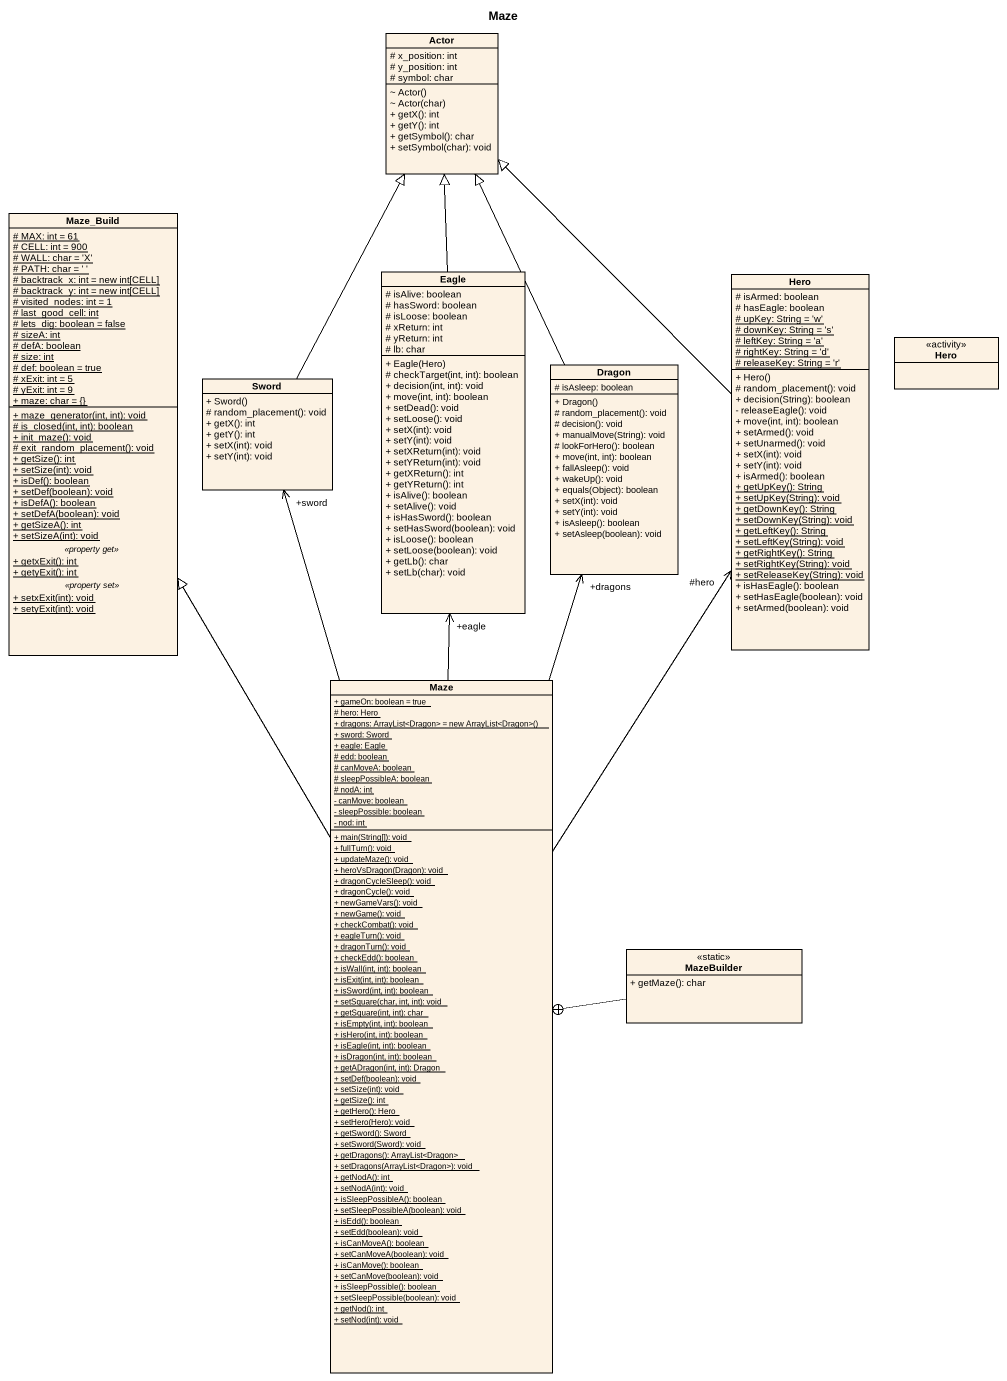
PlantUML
@startuml
title Maze
hide circle
hide empty members
skinparam classAttributeIconSize 0
class "Actor" as Actor_ {
  # x_position: int
  # y_position: int
  # symbol: char
  ~ Actor()
  ~ Actor(char)
  + getX(): int
  + getY(): int
  + getSymbol(): char
  + setSymbol(char): void
}
class Maze_Build {
  {static} # MAX: int = 61
  {static} # CELL: int = 900
  {static} # WALL: char = 'X'
  {static} # PATH: char = ' '
  {static} # backtrack_x: int = new int[CELL]
  {static} # backtrack_y: int = new int[CELL]
  {static} # visited_nodes: int = 1
  {static} # last_good_cell: int
  {static} # lets_dig: boolean = false
  {static} # sizeA: int
  {static} # defA: boolean
  {static} # size: int
  {static} # def: boolean = true
  {static} # xExit: int = 5
  {static} # yExit: int = 9
  {static} + maze: char = {}
  --
  {static} + maze_generator(int, int): void
  {static} # is_closed(int, int): boolean
  {static} + init_maze(): void
  {static} # exit_random_placement(): void
  {static} + getSize(): int
  {static} + setSize(int): void
  {static} + isDef(): boolean
  {static} + setDef(boolean): void
  {static} + isDefA(): boolean
  {static} + setDefA(boolean): void
  {static} + getSizeA(): int
  {static} + setSizeA(int): void
  .. <<property get>> ..
  {static} + getxExit(): int
  {static} + getyExit(): int
  .. <<property set>> ..
  {static} + setxExit(int): void
  {static} + setyExit(int): void
}
class Eagle {
  # isAlive: boolean
  # hasSword: boolean
  # isLoose: boolean
  # xReturn: int
  # yReturn: int
  # lb: char
  + Eagle(Hero)
  # checkTarget(int, int): boolean
  + decision(int, int): void
  + move(int, int): boolean
  + setDead(): void
  + setLoose(): void
  + setX(int): void
  + setY(int): void
  + setXReturn(int): void
  + setYReturn(int): void
  + getXReturn(): int
  + getYReturn(): int
  + isAlive(): boolean
  + setAlive(): void
  + isHasSword(): boolean
  + setHasSword(boolean): void
  + isLoose(): boolean
  + setLoose(boolean): void
  + getLb(): char
  + setLb(char): void
}
class Hero {
  # isArmed: boolean
  # hasEagle: boolean
  {static} # upKey: String = 'w'
  {static} # downKey: String = 's'
  {static} # leftKey: String = 'a'
  {static} # rightKey: String = 'd'
  {static} # releaseKey: String = 'r'
  + Hero()
  # random_placement(): void
  + decision(String): boolean
  - releaseEagle(): void
  + move(int, int): boolean
  + setArmed(): void
  + setUnarmed(): void
  + setX(int): void
  + setY(int): void
  + isArmed(): boolean
  {static} + getUpKey(): String
  {static} + setUpKey(String): void
  {static} + getDownKey(): String
  {static} + setDownKey(String): void
  {static} + getLeftKey(): String
  {static} + setLeftKey(String): void
  {static} + getRightKey(): String
  {static} + setRightKey(String): void
  {static} + setReleaseKey(String): void
  + isHasEagle(): boolean
  + setHasEagle(boolean): void
  + setArmed(boolean): void
}
class Dragon {
  # isAsleep: boolean
  + Dragon()
  # random_placement(): void
  # decision(): void
  + manualMove(String): void
  # lookForHero(): boolean
  + move(int, int): boolean
  + fallAsleep(): void
  + wakeUp(): void
  + equals(Object): boolean
  + setX(int): void
  + setY(int): void
  + isAsleep(): boolean
  + setAsleep(boolean): void
}
class "Hero" as Hero_2 <<activity>>
class Sword {
  + Sword()
  # random_placement(): void
  + getX(): int
  + getY(): int
  + setX(int): void
  + setY(int): void
}
class Maze {
  {static} + gameOn: boolean = true
  {static} # hero: Hero
  {static} {field} + dragons: ArrayList<Dragon> = new ArrayList<Dragon>()
  {static} + sword: Sword
  {static} + eagle: Eagle
  {static} # edd: boolean
  {static} # canMoveA: boolean
  {static} # sleepPossibleA: boolean
  {static} # nodA: int
  {static} - canMove: boolean
  {static} - sleepPossible: boolean
  {static} - nod: int
  {static} + main(String[]): void
  {static} + fullTurn(): void
  {static} + updateMaze(): void
  {static} + heroVsDragon(Dragon): void
  {static} + dragonCycleSleep(): void
  {static} + dragonCycle(): void
  {static} + newGameVars(): void
  {static} + newGame(): void
  {static} + checkCombat(): void
  {static} + eagleTurn(): void
  {static} + dragonTurn(): void
  {static} + checkEdd(): boolean
  {static} + isWall(int, int): boolean
  {static} + isExit(int, int): boolean
  {static} + isSword(int, int): boolean
  {static} + setSquare(char, int, int): void
  {static} + getSquare(int, int): char
  {static} + isEmpty(int, int): boolean
  {static} + isHero(int, int): boolean
  {static} + isEagle(int, int): boolean
  {static} + isDragon(int, int): boolean
  {static} + getADragon(int, int): Dragon
  {static} + setDef(boolean): void
  {static} + setSize(int): void
  {static} + getSize(): int
  {static} + getHero(): Hero
  {static} + setHero(Hero): void
  {static} + getSword(): Sword
  {static} + setSword(Sword): void
  {static} + getDragons(): ArrayList<Dragon>
  {static} + setDragons(ArrayList<Dragon>): void
  {static} + getNodA(): int
  {static} + setNodA(int): void
  {static} + isSleepPossibleA(): boolean
  {static} + setSleepPossibleA(boolean): void
  {static} + isEdd(): boolean
  {static} + setEdd(boolean): void
  {static} + isCanMoveA(): boolean
  {static} + setCanMoveA(boolean): void
  {static} + isCanMove(): boolean
  {static} + setCanMove(boolean): void
  {static} + isSleepPossible(): boolean
  {static} + setSleepPossible(boolean): void
  {static} + getNod(): int
  {static} + setNod(int): void
}
class MazeBuilder <<static>> {
  + getMaze(): char
}
Eagle -up-|> Actor_
Hero -up-|> Actor_
Dragon -up-|> Actor_
Sword -up-|> Actor_
Maze -up-|> Maze_Build
Maze -up-> "+eagle" Eagle
Maze -up-> "#hero" Hero
Maze -up-> "+dragons" Dragon
Maze -up-> "+sword" Sword
MazeBuilder -left-+ Maze
@enduml
